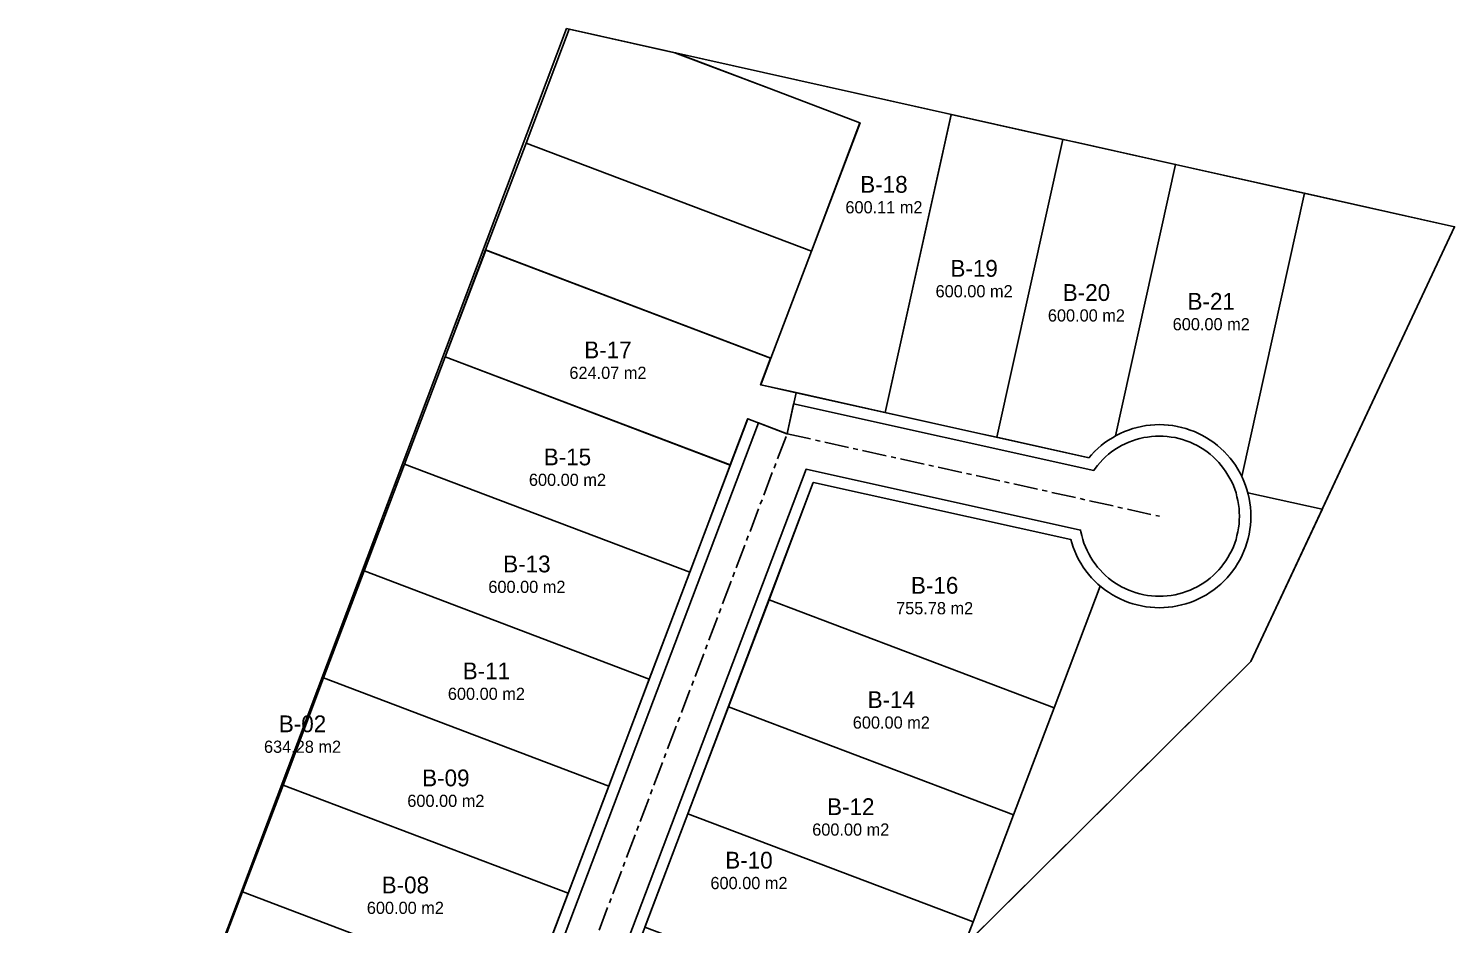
# Model space of a CAD drawing. Header units: metres. Extents: x 357879 to 358234, y 2285120 to 2285465.
# Drawn here: x 358047 to 358234, y 2285347.7 to 2285465.1 of the extents above; entities that cross this region are included whole.
import ezdxf
from ezdxf.enums import TextEntityAlignment as Align

# ---------------------------------------------------------------- set-up
doc = ezdxf.new("R2010")
doc.units = ezdxf.units.M
doc.linetypes.add('CENTER', pattern=[5.08, 3.175, -0.635, 0.635, -0.635])
for name, color, linetype in [('AREA-VERDE', 3, 'Continuous'), ('LOT-LOTES', 2, 'Continuous'), ('LOT-LOTES-IRREG', 30, 'Continuous'), ('LOT-TEXTO', 7, 'Continuous'), ('POLIGONO', 5, 'Continuous'), ('VIAL-ARROYO', 8, 'Continuous'), ('VIAL-BANQUETA', 9, 'Continuous'), ('VIAL-EJE', 1, 'Continuous')]:
    doc.layers.add(name, color=color, linetype=linetype)

msp = doc.modelspace()

# ---------------------------------------------------------------- linework, layer by layer
at = {"layer": 'AREA-VERDE'}
for points in [[(358117.93, 2285465.06), (358131.79, 2285461.97), (358144.45, 2285457.17), (358156.05, 2285452.77), (358149.68, 2285435.96), (358112.27, 2285450.13), (358117.93, 2285465.06)], [(358112.27, 2285450.13), (358149.68, 2285435.96), (358144.36, 2285421.93), (358106.96, 2285436.11), (358112.27, 2285450.13)], [(358234.02, 2285439.15), (358234.02, 2285439.15), (358234.02, 2285439.15), (358234.02, 2285439.15), (358234.02, 2285439.15), (358234.03, 2285439.15), (358234.03, 2285439.15), (358234.03, 2285439.15), (358234.03, 2285439.15), (358234.03, 2285439.15), (358234.03, 2285439.15), (358234.03, 2285439.15), (358234.03, 2285439.15), (358234.03, 2285439.15), (358234.03, 2285439.15), (358234.03, 2285439.15), (358234.03, 2285439.15), (358234.03, 2285439.15), (358234.03, 2285439.15), (358234.03, 2285439.15), (358234.03, 2285439.15), (358234.03, 2285439.15), (358234.03, 2285439.15), (358234.03, 2285439.15), (358234.03, 2285439.15), (358234.03, 2285439.15), (358234.03, 2285439.15), (358234.03, 2285439.15), (358234.03, 2285439.15), (358234.03, 2285439.15), (358234.03, 2285439.15), (358234.03, 2285439.15), (358234.03, 2285439.15), (358234.03, 2285439.15), (358234.03, 2285439.15), (358234.03, 2285439.15), (358234.03, 2285439.15), (358234.03, 2285439.15), (358234.03, 2285439.15), (358234.03, 2285439.15), (358234.03, 2285439.15), (358234.03, 2285439.15), (358234.03, 2285439.15), (358234.03, 2285439.15), (358234.03, 2285439.15), (358234.03, 2285439.15), (358234.03, 2285439.15), (358234.03, 2285439.15), (358234.03, 2285439.15), (358234.03, 2285439.15), (358234.03, 2285439.15), (358234.03, 2285439.15), (358234.03, 2285439.15), (358234.03, 2285439.15), (358234.03, 2285439.15), (358234.03, 2285439.15), (358234.03, 2285439.15), (358234.03, 2285439.14), (358234.03, 2285439.14), (358234.03, 2285439.14), (358234.03, 2285439.14), (358234.03, 2285439.14), (358234.03, 2285439.14), (358234.03, 2285439.14), (358234.03, 2285439.14), (358234.03, 2285439.14), (358234.03, 2285439.14), (358234.03, 2285439.14), (358234.03, 2285439.14), (358234.03, 2285439.14), (358234.03, 2285439.14), (358234.03, 2285439.14), (358234.03, 2285439.14), (358234.03, 2285439.14), (358234.03, 2285439.14), (358234.03, 2285439.14), (358234.03, 2285439.14), (358234.03, 2285439.14), (358216.68, 2285402.12), (358206.93, 2285404.27), (358206.81, 2285404.69), (358206.81, 2285404.69), (358206.81, 2285404.69), (358206.81, 2285404.69), (358206.81, 2285404.69), (358206.81, 2285404.69), (358206.81, 2285404.69), (358206.81, 2285404.69), (358206.63, 2285405.25), (358206.63, 2285405.25), (358206.63, 2285405.25), (358206.63, 2285405.25), (358206.63, 2285405.25), (358206.63, 2285405.25), (358206.63, 2285405.25), (358206.63, 2285405.25), (358206.41, 2285405.8), (358206.41, 2285405.8), (358206.41, 2285405.8), (358206.41, 2285405.8), (358206.41, 2285405.8), (358206.41, 2285405.8), (358206.41, 2285405.8), (358206.41, 2285405.8), (358206.18, 2285406.34), (358206.18, 2285406.34), (358206.18, 2285406.34), (358206.18, 2285406.34), (358206.18, 2285406.34), (358206.18, 2285406.34), (358206.18, 2285406.34), (358206.18, 2285406.34), (358206.14, 2285406.42), (358214.35, 2285443.54), (358234.02, 2285439.15)]]:
    msp.add_lwpolyline(points, close=True, dxfattribs=at)
msp.add_lwpolyline([(358169.7, 2285344.88), (358170.9, 2285348.03), (358176.21, 2285362.06), (358181.53, 2285376.09), (358187.58, 2285392.04), (358187.58, 2285392.04), (358187.58, 2285392.04), (358187.58, 2285392.04), (358187.58, 2285392.04), (358187.58, 2285392.04), (358187.58, 2285392.04), (358187.58, 2285392.04), (358187.58, 2285392.05), (358187.58, 2285392.05), (358187.58, 2285392.05), (358187.58, 2285392.05), (358187.58, 2285392.05), (358187.58, 2285392.05), (358187.58, 2285392.05), (358187.58, 2285392.05), (358187.58, 2285392.05), (358187.58, 2285392.05), (358187.58, 2285392.05), (358187.58, 2285392.05), (358187.58, 2285392.05), (358187.58, 2285392.04), (358187.58, 2285392.04), (358187.58, 2285392.04), (358187.71, 2285391.93), (358187.71, 2285391.93), (358187.71, 2285391.93), (358187.71, 2285391.93), (358187.71, 2285391.93), (358187.71, 2285391.93), (358187.71, 2285391.93), (358187.71, 2285391.93), (358188.18, 2285391.57), (358188.18, 2285391.57), (358188.18, 2285391.57), (358188.18, 2285391.57), (358188.18, 2285391.57), (358188.18, 2285391.57), (358188.18, 2285391.57), (358188.18, 2285391.57), (358188.66, 2285391.23), (358188.66, 2285391.23), (358188.66, 2285391.23), (358188.66, 2285391.23), (358188.66, 2285391.23), (358188.66, 2285391.23), (358188.66, 2285391.23), (358188.66, 2285391.23), (358189.16, 2285390.92), (358189.16, 2285390.92), (358189.16, 2285390.92), (358189.16, 2285390.92), (358189.16, 2285390.92), (358189.16, 2285390.92), (358189.16, 2285390.92), (358189.16, 2285390.92), (358189.67, 2285390.63), (358189.67, 2285390.63), (358189.67, 2285390.63), (358189.67, 2285390.63), (358189.67, 2285390.63), (358189.67, 2285390.63), (358189.67, 2285390.63), (358189.67, 2285390.63), (358190.2, 2285390.36), (358190.2, 2285390.36), (358190.2, 2285390.36), (358190.2, 2285390.36), (358190.2, 2285390.36), (358190.2, 2285390.36), (358190.2, 2285390.36), (358190.2, 2285390.36), (358190.74, 2285390.12), (358190.74, 2285390.12), (358190.74, 2285390.12), (358190.74, 2285390.12), (358190.74, 2285390.12), (358190.74, 2285390.12), (358190.74, 2285390.12), (358190.74, 2285390.12), (358191.28, 2285389.91), (358191.28, 2285389.91), (358191.28, 2285389.91), (358191.28, 2285389.91), (358191.28, 2285389.91), (358191.28, 2285389.91), (358191.28, 2285389.91), (358191.28, 2285389.91), (358191.84, 2285389.73), (358191.84, 2285389.73), (358191.84, 2285389.73), (358191.84, 2285389.73), (358191.84, 2285389.73), (358191.84, 2285389.73), (358191.84, 2285389.73), (358191.84, 2285389.73), (358192.41, 2285389.57), (358192.41, 2285389.57), (358192.41, 2285389.57), (358192.41, 2285389.57), (358192.41, 2285389.57), (358192.41, 2285389.57), (358192.41, 2285389.57), (358192.41, 2285389.57), (358192.99, 2285389.44), (358192.99, 2285389.44), (358192.99, 2285389.44), (358192.99, 2285389.44), (358192.99, 2285389.44), (358192.99, 2285389.44), (358192.99, 2285389.44), (358192.99, 2285389.44), (358193.57, 2285389.34), (358193.57, 2285389.34), (358193.57, 2285389.34), (358193.57, 2285389.34), (358193.57, 2285389.34), (358193.57, 2285389.34), (358193.57, 2285389.34), (358193.57, 2285389.34), (358194.15, 2285389.27), (358194.15, 2285389.27), (358194.15, 2285389.27), (358194.15, 2285389.27), (358194.15, 2285389.27), (358194.15, 2285389.27), (358194.15, 2285389.27), (358194.15, 2285389.27), (358194.74, 2285389.22), (358194.74, 2285389.22), (358194.74, 2285389.22), (358194.74, 2285389.22), (358194.74, 2285389.22), (358194.74, 2285389.22), (358194.74, 2285389.22), (358194.74, 2285389.22), (358195.33, 2285389.21), (358195.33, 2285389.21), (358195.33, 2285389.21), (358195.33, 2285389.21), (358195.33, 2285389.21), (358195.33, 2285389.21), (358195.33, 2285389.21), (358195.33, 2285389.21), (358195.92, 2285389.22), (358195.92, 2285389.22), (358195.92, 2285389.22), (358195.92, 2285389.22), (358195.92, 2285389.22), (358195.92, 2285389.22), (358195.92, 2285389.22), (358195.92, 2285389.22), (358196.5, 2285389.27), (358196.5, 2285389.27), (358196.5, 2285389.27), (358196.5, 2285389.27), (358196.5, 2285389.27), (358196.5, 2285389.27), (358196.5, 2285389.27), (358196.5, 2285389.27), (358197.09, 2285389.34), (358197.09, 2285389.34), (358197.09, 2285389.34), (358197.09, 2285389.34), (358197.09, 2285389.34), (358197.09, 2285389.34), (358197.09, 2285389.34), (358197.09, 2285389.34), (358197.67, 2285389.44), (358197.67, 2285389.44), (358197.67, 2285389.44), (358197.67, 2285389.44), (358197.67, 2285389.44), (358197.67, 2285389.44), (358197.67, 2285389.44), (358197.67, 2285389.44), (358198.24, 2285389.57), (358198.24, 2285389.57), (358198.24, 2285389.57), (358198.24, 2285389.57), (358198.24, 2285389.57), (358198.24, 2285389.57), (358198.24, 2285389.57), (358198.24, 2285389.57), (358198.81, 2285389.73), (358198.81, 2285389.73), (358198.81, 2285389.73), (358198.81, 2285389.73), (358198.81, 2285389.73), (358198.81, 2285389.73), (358198.81, 2285389.73), (358198.81, 2285389.73), (358199.37, 2285389.91), (358199.37, 2285389.91), (358199.37, 2285389.91), (358199.37, 2285389.91), (358199.37, 2285389.91), (358199.37, 2285389.91), (358199.37, 2285389.91), (358199.37, 2285389.91), (358199.92, 2285390.12), (358199.92, 2285390.12), (358199.92, 2285390.12), (358199.92, 2285390.12), (358199.92, 2285390.12), (358199.92, 2285390.12), (358199.92, 2285390.12), (358199.92, 2285390.12), (358200.46, 2285390.36), (358200.46, 2285390.36), (358200.46, 2285390.36), (358200.46, 2285390.36), (358200.46, 2285390.36), (358200.46, 2285390.36), (358200.46, 2285390.36), (358200.46, 2285390.36), (358200.98, 2285390.63), (358200.98, 2285390.63), (358200.98, 2285390.63), (358200.98, 2285390.63), (358200.98, 2285390.63), (358200.98, 2285390.63), (358200.98, 2285390.63), (358200.98, 2285390.63), (358201.5, 2285390.92), (358201.5, 2285390.92), (358201.5, 2285390.92), (358201.5, 2285390.92), (358201.5, 2285390.92), (358201.5, 2285390.92), (358201.5, 2285390.92), (358201.5, 2285390.92), (358201.99, 2285391.23), (358201.99, 2285391.23), (358201.99, 2285391.23), (358201.99, 2285391.23), (358201.99, 2285391.23), (358201.99, 2285391.23), (358201.99, 2285391.23), (358201.99, 2285391.23), (358202.48, 2285391.57), (358202.48, 2285391.57), (358202.48, 2285391.57), (358202.48, 2285391.57), (358202.48, 2285391.57), (358202.48, 2285391.57), (358202.48, 2285391.57), (358202.48, 2285391.57), (358202.94, 2285391.93), (358202.94, 2285391.93), (358202.94, 2285391.93), (358202.94, 2285391.93), (358202.94, 2285391.93), (358202.94, 2285391.93), (358202.94, 2285391.93), (358202.94, 2285391.93), (358203.39, 2285392.32), (358203.39, 2285392.32), (358203.39, 2285392.32), (358203.39, 2285392.32), (358203.39, 2285392.32), (358203.39, 2285392.32), (358203.39, 2285392.32), (358203.39, 2285392.32), (358203.81, 2285392.72), (358203.81, 2285392.72), (358203.81, 2285392.72), (358203.81, 2285392.72), (358203.81, 2285392.72), (358203.81, 2285392.72), (358203.81, 2285392.72), (358203.81, 2285392.72), (358204.22, 2285393.15), (358204.22, 2285393.15), (358204.22, 2285393.15), (358204.22, 2285393.15), (358204.22, 2285393.15), (358204.22, 2285393.15), (358204.22, 2285393.15), (358204.22, 2285393.15), (358204.6, 2285393.6), (358204.6, 2285393.6), (358204.6, 2285393.6), (358204.6, 2285393.6), (358204.6, 2285393.6), (358204.6, 2285393.6), (358204.6, 2285393.6), (358204.6, 2285393.6), (358204.97, 2285394.06), (358204.97, 2285394.06), (358204.97, 2285394.06), (358204.97, 2285394.06), (358204.97, 2285394.06), (358204.97, 2285394.06), (358204.97, 2285394.06), (358204.97, 2285394.06), (358205.3, 2285394.54), (358205.3, 2285394.54), (358205.3, 2285394.54), (358205.3, 2285394.54), (358205.3, 2285394.54), (358205.3, 2285394.54), (358205.3, 2285394.54), (358205.3, 2285394.54), (358205.62, 2285395.04), (358205.62, 2285395.04), (358205.62, 2285395.04), (358205.62, 2285395.04), (358205.62, 2285395.04), (358205.62, 2285395.04), (358205.62, 2285395.04), (358205.62, 2285395.04), (358205.91, 2285395.55), (358205.91, 2285395.55), (358205.91, 2285395.55), (358205.91, 2285395.55), (358205.91, 2285395.55), (358205.91, 2285395.55), (358205.91, 2285395.55), (358205.91, 2285395.55), (358206.18, 2285396.08), (358206.18, 2285396.08), (358206.18, 2285396.08), (358206.18, 2285396.08), (358206.18, 2285396.08), (358206.18, 2285396.08), (358206.18, 2285396.08), (358206.18, 2285396.08), (358206.41, 2285396.62), (358206.41, 2285396.62), (358206.41, 2285396.62), (358206.41, 2285396.62), (358206.41, 2285396.62), (358206.41, 2285396.62), (358206.41, 2285396.62), (358206.41, 2285396.62), (358206.63, 2285397.17), (358206.63, 2285397.17), (358206.63, 2285397.17), (358206.63, 2285397.17), (358206.63, 2285397.17), (358206.63, 2285397.17), (358206.63, 2285397.17), (358206.63, 2285397.17), (358206.81, 2285397.72), (358206.81, 2285397.72), (358206.81, 2285397.72), (358206.81, 2285397.72), (358206.81, 2285397.72), (358206.81, 2285397.72), (358206.81, 2285397.72), (358206.81, 2285397.72), (358206.97, 2285398.29), (358206.97, 2285398.29), (358206.97, 2285398.29), (358206.97, 2285398.29), (358206.97, 2285398.29), (358206.97, 2285398.29), (358206.97, 2285398.29), (358206.97, 2285398.29), (358207.1, 2285398.87), (358207.1, 2285398.87), (358207.1, 2285398.87), (358207.1, 2285398.87), (358207.1, 2285398.87), (358207.1, 2285398.87), (358207.1, 2285398.87), (358207.1, 2285398.87), (358207.2, 2285399.45), (358207.2, 2285399.45), (358207.2, 2285399.45), (358207.2, 2285399.45), (358207.2, 2285399.45), (358207.2, 2285399.45), (358207.2, 2285399.45), (358207.2, 2285399.45), (358207.27, 2285400.03), (358207.27, 2285400.03), (358207.27, 2285400.03), (358207.27, 2285400.03), (358207.27, 2285400.03), (358207.27, 2285400.03), (358207.27, 2285400.03), (358207.27, 2285400.03), (358207.31, 2285400.62), (358207.31, 2285400.62), (358207.31, 2285400.62), (358207.31, 2285400.62), (358207.31, 2285400.62), (358207.31, 2285400.62), (358207.31, 2285400.62), (358207.31, 2285400.62), (358207.33, 2285401.21), (358207.33, 2285401.21), (358207.33, 2285401.21), (358207.33, 2285401.21), (358207.33, 2285401.21), (358207.33, 2285401.21), (358207.33, 2285401.21), (358207.33, 2285401.21), (358207.31, 2285401.8), (358207.31, 2285401.8), (358207.31, 2285401.8), (358207.31, 2285401.8), (358207.31, 2285401.8), (358207.31, 2285401.8), (358207.31, 2285401.8), (358207.31, 2285401.8), (358207.27, 2285402.38), (358207.27, 2285402.38), (358207.27, 2285402.38), (358207.27, 2285402.38), (358207.27, 2285402.38), (358207.27, 2285402.38), (358207.27, 2285402.38), (358207.27, 2285402.38), (358207.2, 2285402.97), (358207.2, 2285402.97), (358207.2, 2285402.97), (358207.2, 2285402.97), (358207.2, 2285402.97), (358207.2, 2285402.97), (358207.2, 2285402.97), (358207.2, 2285402.97), (358207.1, 2285403.55), (358207.1, 2285403.55), (358207.1, 2285403.55), (358207.1, 2285403.55), (358207.1, 2285403.55), (358207.1, 2285403.55), (358207.1, 2285403.55), (358207.1, 2285403.55), (358206.97, 2285404.12), (358206.97, 2285404.12), (358206.97, 2285404.12), (358206.97, 2285404.12), (358206.97, 2285404.12), (358206.97, 2285404.12), (358206.97, 2285404.12), (358206.97, 2285404.12), (358206.93, 2285404.27), (358206.93, 2285404.27), (358206.93, 2285404.27), (358206.93, 2285404.27), (358206.93, 2285404.27), (358206.93, 2285404.27), (358206.93, 2285404.27), (358206.93, 2285404.27), (358206.93, 2285404.27), (358206.93, 2285404.27), (358206.93, 2285404.27), (358206.93, 2285404.27), (358206.93, 2285404.27), (358206.93, 2285404.27), (358206.93, 2285404.27), (358206.93, 2285404.27), (358206.93, 2285404.27), (358206.93, 2285404.27), (358206.93, 2285404.27), (358206.93, 2285404.27), (358206.93, 2285404.27), (358206.93, 2285404.27), (358216.67, 2285402.12), (358216.67, 2285402.12), (358216.68, 2285402.12), (358216.68, 2285402.12), (358216.68, 2285402.12), (358216.68, 2285402.12), (358216.68, 2285402.12), (358216.68, 2285402.12), (358216.68, 2285402.12), (358216.68, 2285402.12), (358216.68, 2285402.11), (358216.68, 2285402.11), (358216.68, 2285402.11), (358216.68, 2285402.11), (358216.68, 2285402.11), (358216.68, 2285402.11), (358216.68, 2285402.11), (358216.68, 2285402.11), (358216.68, 2285402.11), (358207.33, 2285382.17), (358207.33, 2285382.17), (358207.33, 2285382.17), (358207.33, 2285382.17), (358207.33, 2285382.17), (358207.33, 2285382.17), (358207.33, 2285382.17), (358207.33, 2285382.17), (358207.33, 2285382.17), (358207.33, 2285382.17), (358207.33, 2285382.17), (358207.33, 2285382.17), (358207.33, 2285382.17), (358207.33, 2285382.17), (358207.33, 2285382.17), (358207.33, 2285382.17), (358207.33, 2285382.17), (358207.33, 2285382.17), (358207.33, 2285382.17), (358207.33, 2285382.17), (358207.33, 2285382.17), (358207.33, 2285382.17), (358207.33, 2285382.17), (358207.33, 2285382.17), (358207.33, 2285382.17), (358207.33, 2285382.17), (358207.33, 2285382.17), (358207.33, 2285382.17), (358207.33, 2285382.17), (358207.33, 2285382.17), (358207.33, 2285382.17), (358207.33, 2285382.17), (358207.33, 2285382.17), (358207.33, 2285382.17), (358207.33, 2285382.17), (358207.33, 2285382.17), (358207.33, 2285382.17), (358207.33, 2285382.17), (358207.33, 2285382.17), (358207.33, 2285382.17), (358169.71, 2285344.87)], dxfattribs=at)
at = {"layer": 'LOT-LOTES'}
for points in [[(358182.67, 2285450.61), (358174.03, 2285411.56), (358171.51, 2285412.11), (358159.38, 2285414.8), (358168.02, 2285453.85), (358182.67, 2285450.61)], [(358184.39, 2285450.23), (358197.45, 2285447.32), (358189.58, 2285411.74), (358189.16, 2285411.5), (358189.16, 2285411.5), (358189.16, 2285411.5), (358189.16, 2285411.5), (358189.16, 2285411.5), (358189.16, 2285411.5), (358189.16, 2285411.5), (358189.16, 2285411.5), (358188.66, 2285411.19), (358188.66, 2285411.19), (358188.66, 2285411.19), (358188.66, 2285411.19), (358188.66, 2285411.19), (358188.66, 2285411.19), (358188.66, 2285411.19), (358188.66, 2285411.19), (358188.18, 2285410.85), (358188.18, 2285410.85), (358188.18, 2285410.85), (358188.18, 2285410.85), (358188.18, 2285410.85), (358188.18, 2285410.85), (358188.18, 2285410.85), (358188.18, 2285410.85), (358187.71, 2285410.48), (358187.71, 2285410.48), (358187.71, 2285410.48), (358187.71, 2285410.48), (358187.71, 2285410.48), (358187.71, 2285410.48), (358187.71, 2285410.48), (358187.71, 2285410.48), (358187.27, 2285410.1), (358187.27, 2285410.1), (358187.27, 2285410.1), (358187.27, 2285410.1), (358187.27, 2285410.1), (358187.27, 2285410.1), (358187.27, 2285410.1), (358187.27, 2285410.1), (358186.84, 2285409.69), (358186.84, 2285409.69), (358186.84, 2285409.69), (358186.84, 2285409.69), (358186.84, 2285409.69), (358186.84, 2285409.69), (358186.84, 2285409.69), (358186.84, 2285409.69), (358186.44, 2285409.27), (358186.44, 2285409.27), (358186.44, 2285409.27), (358186.44, 2285409.27), (358186.44, 2285409.27), (358186.44, 2285409.27), (358186.44, 2285409.27), (358186.44, 2285409.27), (358186.11, 2285408.89), (358186.11, 2285408.89), (358186.11, 2285408.89), (358186.11, 2285408.89), (358186.11, 2285408.89), (358186.11, 2285408.89), (358186.11, 2285408.89), (358186.11, 2285408.89), (358186.11, 2285408.89), (358186.11, 2285408.89), (358186.11, 2285408.89), (358186.11, 2285408.89), (358186.11, 2285408.89), (358186.11, 2285408.89), (358186.11, 2285408.89), (358186.11, 2285408.89), (358186.11, 2285408.89), (358186.11, 2285408.89), (358186.11, 2285408.89), (358186.11, 2285408.89), (358186.11, 2285408.88), (358186.11, 2285408.88), (358186.1, 2285408.88), (358186.1, 2285408.88), (358186.1, 2285408.88), (358186.1, 2285408.88), (358186.1, 2285408.88), (358186.1, 2285408.88), (358186.1, 2285408.88), (358186.1, 2285408.88), (358186.1, 2285408.88), (358186.1, 2285408.88), (358186.1, 2285408.88), (358186.1, 2285408.88), (358186.1, 2285408.88), (358186.1, 2285408.88), (358186.1, 2285408.88), (358186.1, 2285408.88), (358186.1, 2285408.88), (358186.1, 2285408.88), (358186.1, 2285408.88), (358186.1, 2285408.88), (358186.1, 2285408.88), (358186.1, 2285408.88), (358186.1, 2285408.88), (358186.1, 2285408.88), (358186.1, 2285408.88), (358186.1, 2285408.88), (358186.1, 2285408.88), (358186.1, 2285408.88), (358186.1, 2285408.88), (358186.1, 2285408.88), (358186.1, 2285408.88), (358186.1, 2285408.88), (358186.1, 2285408.88), (358186.1, 2285408.88), (358174.03, 2285411.56), (358182.67, 2285450.61), (358184.39, 2285450.23)], [(358101.64, 2285422.08), (358139.05, 2285407.91), (358133.73, 2285393.88), (358096.33, 2285408.05), (358101.64, 2285422.08)], [(358096.33, 2285408.05), (358133.73, 2285393.88), (358128.42, 2285379.85), (358091.01, 2285394.03), (358096.33, 2285408.05)], [(358091.01, 2285394.03), (358128.42, 2285379.85), (358123.1, 2285365.83), (358085.7, 2285380), (358091.01, 2285394.03)], [(358144.13, 2285390.26), (358181.53, 2285376.09), (358176.21, 2285362.06), (358138.81, 2285376.23), (358144.13, 2285390.26)], [(358085.7, 2285380), (358123.1, 2285365.83), (358117.79, 2285351.8), (358080.38, 2285365.97), (358085.7, 2285380)], [(358138.81, 2285376.23), (358176.21, 2285362.06), (358170.9, 2285348.03), (358133.49, 2285362.21), (358138.81, 2285376.23)], [(358080.38, 2285365.97), (358117.79, 2285351.8), (358112.47, 2285337.77), (358075.07, 2285351.95), (358080.38, 2285365.97)], [(358075.07, 2285351.95), (358112.47, 2285337.77), (358107.16, 2285323.75), (358069.75, 2285337.92), (358075.07, 2285351.95)]]:
    msp.add_lwpolyline(points, close=True, dxfattribs=at)
at = {"layer": 'LOT-LOTES-IRREG'}
msp.add_lwpolyline([(358049.62, 2285284.81), (358117.57, 2285465.13), (358117.57, 2285465.13), (358117.57, 2285465.13), (358117.57, 2285465.13), (358117.57, 2285465.13), (358117.57, 2285465.13), (358117.57, 2285465.13), (358117.57, 2285465.13), (358117.57, 2285465.13), (358117.57, 2285465.13), (358117.57, 2285465.13), (358117.57, 2285465.13), (358117.57, 2285465.13), (358117.57, 2285465.13), (358117.57, 2285465.13), (358117.57, 2285465.13), (358117.57, 2285465.13), (358117.57, 2285465.13), (358117.57, 2285465.13), (358117.57, 2285465.13), (358117.57, 2285465.13), (358117.57, 2285465.13), (358117.57, 2285465.13), (358117.57, 2285465.13), (358117.57, 2285465.13), (358117.57, 2285465.13), (358117.57, 2285465.13), (358117.57, 2285465.13), (358117.57, 2285465.13), (358117.57, 2285465.13), (358117.57, 2285465.13), (358117.57, 2285465.13), (358117.57, 2285465.13), (358117.57, 2285465.13), (358117.57, 2285465.13), (358117.57, 2285465.13), (358117.57, 2285465.13), (358117.57, 2285465.13), (358117.57, 2285465.13), (358117.57, 2285465.13), (358117.57, 2285465.13), (358117.57, 2285465.13), (358117.57, 2285465.13), (358117.57, 2285465.13), (358117.57, 2285465.13), (358117.57, 2285465.13), (358117.57, 2285465.13), (358117.57, 2285465.13), (358117.57, 2285465.13), (358117.57, 2285465.13), (358117.57, 2285465.14), (358117.57, 2285465.14), (358117.57, 2285465.14), (358117.57, 2285465.14), (358117.57, 2285465.14), (358117.57, 2285465.14), (358117.57, 2285465.14), (358117.57, 2285465.14), (358117.57, 2285465.14), (358117.57, 2285465.14), (358117.57, 2285465.14), (358117.57, 2285465.14), (358117.57, 2285465.14), (358117.57, 2285465.14), (358117.57, 2285465.14), (358117.57, 2285465.14), (358117.57, 2285465.14), (358117.57, 2285465.14), (358117.57, 2285465.14), (358117.57, 2285465.14), (358117.57, 2285465.14), (358117.57, 2285465.14), (358117.57, 2285465.14), (358117.57, 2285465.14), (358117.57, 2285465.14), (358117.57, 2285465.14), (358117.57, 2285465.14), (358117.57, 2285465.14), (358117.57, 2285465.14), (358117.57, 2285465.14), (358117.57, 2285465.14), (358117.57, 2285465.14), (358117.57, 2285465.14), (358117.57, 2285465.14), (358117.57, 2285465.14), (358117.58, 2285465.14), (358117.58, 2285465.14), (358117.58, 2285465.14), (358117.58, 2285465.14), (358117.58, 2285465.14), (358117.58, 2285465.14), (358117.58, 2285465.14), (358117.58, 2285465.14), (358117.58, 2285465.14), (358117.58, 2285465.14), (358117.58, 2285465.14), (358117.58, 2285465.14), (358117.58, 2285465.14), (358117.58, 2285465.14), (358117.58, 2285465.14), (358117.58, 2285465.14), (358117.58, 2285465.14), (358117.58, 2285465.14), (358117.58, 2285465.14), (358117.58, 2285465.14), (358117.58, 2285465.14), (358117.58, 2285465.14), (358117.58, 2285465.14), (358117.58, 2285465.14), (358117.58, 2285465.14), (358117.58, 2285465.14), (358117.58, 2285465.14), (358117.58, 2285465.14), (358117.58, 2285465.14), (358117.58, 2285465.14), (358117.58, 2285465.14), (358117.58, 2285465.14), (358117.58, 2285465.14), (358117.58, 2285465.14), (358117.58, 2285465.14), (358117.58, 2285465.14), (358117.92, 2285465.06), (358117.92, 2285465.06), (358117.92, 2285465.06), (358117.93, 2285465.06), (358117.93, 2285465.06), (358117.93, 2285465.06), (358117.93, 2285465.06), (358117.93, 2285465.06), (358117.93, 2285465.06), (358117.93, 2285465.06), (358117.93, 2285465.06), (358117.93, 2285465.06), (358117.93, 2285465.06), (358117.93, 2285465.06), (358117.93, 2285465.06), (358117.93, 2285465.06), (358117.93, 2285465.06), (358117.93, 2285465.05), (358117.93, 2285465.05), (358117.93, 2285465.05), (358117.93, 2285465.05), (358117.93, 2285465.05), (358117.93, 2285465.05), (358117.93, 2285465.05), (358112.27, 2285450.13), (358106.96, 2285436.11), (358101.64, 2285422.08), (358096.33, 2285408.05), (358091.01, 2285394.03), (358085.7, 2285380), (358080.38, 2285365.97), (358075.07, 2285351.95), (358069.75, 2285337.92)], dxfattribs=at)
for points in [[(358131.85, 2285461.95), (358131.85, 2285461.95), (358131.85, 2285461.95), (358131.85, 2285461.95), (358131.85, 2285461.95), (358131.85, 2285461.95), (358131.85, 2285461.95), (358131.85, 2285461.95), (358131.85, 2285461.95), (358131.85, 2285461.95), (358131.85, 2285461.95), (358131.85, 2285461.95), (358131.85, 2285461.95), (358131.85, 2285461.95), (358131.85, 2285461.95), (358131.85, 2285461.95), (358131.85, 2285461.95), (358131.85, 2285461.95), (358131.86, 2285461.95), (358131.86, 2285461.95), (358131.86, 2285461.95), (358131.86, 2285461.95), (358131.86, 2285461.95), (358178.81, 2285451.47), (358178.81, 2285451.47), (358178.81, 2285451.47), (358178.81, 2285451.47), (358178.81, 2285451.47), (358178.81, 2285451.47), (358178.81, 2285451.47), (358178.81, 2285451.47), (358178.81, 2285451.47), (358178.81, 2285451.47), (358178.81, 2285451.47), (358178.81, 2285451.47), (358178.81, 2285451.47), (358178.81, 2285451.47), (358178.81, 2285451.47), (358178.81, 2285451.47), (358178.81, 2285451.47), (358178.81, 2285451.47), (358178.81, 2285451.47), (358178.81, 2285451.47), (358178.81, 2285451.47), (358178.81, 2285451.47), (358178.81, 2285451.47), (358178.81, 2285451.47), (358178.81, 2285451.47), (358178.81, 2285451.47), (358178.81, 2285451.47), (358178.81, 2285451.46), (358178.81, 2285451.46), (358178.81, 2285451.46), (358178.81, 2285451.46), (358178.81, 2285451.46), (358178.81, 2285451.46), (358178.81, 2285451.46), (358168.02, 2285453.85), (358168.02, 2285453.85), (358168.02, 2285453.85), (358168.02, 2285453.85), (358168.02, 2285453.85), (358168.01, 2285453.85), (358168.01, 2285453.85), (358168.01, 2285453.85), (358168.01, 2285453.85), (358168.01, 2285453.85), (358168.01, 2285453.85), (358168, 2285453.84), (358168, 2285453.84), (358168, 2285453.84), (358168, 2285453.84), (358168, 2285453.84), (358168, 2285453.84), (358159.37, 2285414.82), (358147.68, 2285417.41), (358143.06, 2285418.43), (358144.38, 2285421.93), (358149.7, 2285435.95), (358156.07, 2285452.77), (358156.07, 2285452.77), (358156.07, 2285452.77), (358156.07, 2285452.77), (358156.07, 2285452.77), (358156.07, 2285452.77), (358156.07, 2285452.77), (358156.07, 2285452.77), (358156.07, 2285452.77), (358156.07, 2285452.78), (358156.07, 2285452.78), (358156.07, 2285452.78), (358156.07, 2285452.78), (358156.07, 2285452.78), (358156.07, 2285452.79), (358156.06, 2285452.79), (358156.06, 2285452.79), (358156.06, 2285452.79), (358156.06, 2285452.79), (358156.06, 2285452.79), (358156.06, 2285452.79), (358156.06, 2285452.79), (358156.06, 2285452.79), (358144.45, 2285457.19), (358132.54, 2285461.7), (358132.53, 2285461.7), (358132.4, 2285461.73), (358132.4, 2285461.73), (358132.4, 2285461.73), (358131.85, 2285461.94), (358131.85, 2285461.94), (358131.85, 2285461.94), (358131.85, 2285461.94), (358131.85, 2285461.94), (358131.85, 2285461.94), (358131.85, 2285461.94), (358131.85, 2285461.94), (358131.85, 2285461.94), (358131.85, 2285461.94), (358131.85, 2285461.94), (358131.85, 2285461.94), (358131.85, 2285461.94), (358131.85, 2285461.95), (358131.85, 2285461.95), (358131.85, 2285461.95)], [(358214.35, 2285443.54), (358206.14, 2285406.42), (358205.91, 2285406.87), (358205.91, 2285406.87), (358205.91, 2285406.87), (358205.91, 2285406.87), (358205.91, 2285406.87), (358205.91, 2285406.87), (358205.91, 2285406.87), (358205.91, 2285406.87), (358205.62, 2285407.38), (358205.62, 2285407.38), (358205.62, 2285407.38), (358205.62, 2285407.38), (358205.62, 2285407.38), (358205.62, 2285407.38), (358205.62, 2285407.38), (358205.62, 2285407.38), (358205.3, 2285407.88), (358205.3, 2285407.88), (358205.3, 2285407.88), (358205.3, 2285407.88), (358205.3, 2285407.88), (358205.3, 2285407.88), (358205.3, 2285407.88), (358205.3, 2285407.88), (358204.97, 2285408.36), (358204.97, 2285408.36), (358204.97, 2285408.36), (358204.97, 2285408.36), (358204.97, 2285408.36), (358204.97, 2285408.36), (358204.97, 2285408.36), (358204.97, 2285408.36), (358204.6, 2285408.82), (358204.6, 2285408.82), (358204.6, 2285408.82), (358204.6, 2285408.82), (358204.6, 2285408.82), (358204.6, 2285408.82), (358204.6, 2285408.82), (358204.6, 2285408.82), (358204.22, 2285409.27), (358204.22, 2285409.27), (358204.22, 2285409.27), (358204.22, 2285409.27), (358204.22, 2285409.27), (358204.22, 2285409.27), (358204.22, 2285409.27), (358204.22, 2285409.27), (358203.81, 2285409.69), (358203.81, 2285409.69), (358203.81, 2285409.69), (358203.81, 2285409.69), (358203.81, 2285409.69), (358203.81, 2285409.69), (358203.81, 2285409.69), (358203.81, 2285409.69), (358203.39, 2285410.1), (358203.39, 2285410.1), (358203.39, 2285410.1), (358203.39, 2285410.1), (358203.39, 2285410.1), (358203.39, 2285410.1), (358203.39, 2285410.1), (358203.39, 2285410.1), (358202.94, 2285410.48), (358202.94, 2285410.48), (358202.94, 2285410.48), (358202.94, 2285410.48), (358202.94, 2285410.48), (358202.94, 2285410.48), (358202.94, 2285410.48), (358202.94, 2285410.48), (358202.48, 2285410.85), (358202.48, 2285410.85), (358202.48, 2285410.85), (358202.48, 2285410.85), (358202.48, 2285410.85), (358202.48, 2285410.85), (358202.48, 2285410.85), (358202.48, 2285410.85), (358201.99, 2285411.19), (358201.99, 2285411.19), (358201.99, 2285411.19), (358201.99, 2285411.19), (358201.99, 2285411.19), (358201.99, 2285411.19), (358201.99, 2285411.19), (358201.99, 2285411.19), (358201.5, 2285411.5), (358201.5, 2285411.5), (358201.5, 2285411.5), (358201.5, 2285411.5), (358201.5, 2285411.5), (358201.5, 2285411.5), (358201.5, 2285411.5), (358201.5, 2285411.5), (358200.98, 2285411.79), (358200.98, 2285411.79), (358200.98, 2285411.79), (358200.98, 2285411.79), (358200.98, 2285411.79), (358200.98, 2285411.79), (358200.98, 2285411.79), (358200.98, 2285411.79), (358200.46, 2285412.06), (358200.46, 2285412.06), (358200.46, 2285412.06), (358200.46, 2285412.06), (358200.46, 2285412.06), (358200.46, 2285412.06), (358200.46, 2285412.06), (358200.46, 2285412.06), (358199.92, 2285412.3), (358199.92, 2285412.3), (358199.92, 2285412.3), (358199.92, 2285412.3), (358199.92, 2285412.3), (358199.92, 2285412.3), (358199.92, 2285412.3), (358199.92, 2285412.3), (358199.37, 2285412.51), (358199.37, 2285412.51), (358199.37, 2285412.51), (358199.37, 2285412.51), (358199.37, 2285412.51), (358199.37, 2285412.51), (358199.37, 2285412.51), (358199.37, 2285412.51), (358198.81, 2285412.69), (358198.81, 2285412.69), (358198.81, 2285412.69), (358198.81, 2285412.69), (358198.81, 2285412.69), (358198.81, 2285412.69), (358198.81, 2285412.69), (358198.81, 2285412.69), (358198.24, 2285412.85), (358198.24, 2285412.85), (358198.24, 2285412.85), (358198.24, 2285412.85), (358198.24, 2285412.85), (358198.24, 2285412.85), (358198.24, 2285412.85), (358198.24, 2285412.85), (358197.67, 2285412.98), (358197.67, 2285412.98), (358197.67, 2285412.98), (358197.67, 2285412.98), (358197.67, 2285412.98), (358197.67, 2285412.98), (358197.67, 2285412.98), (358197.67, 2285412.98), (358197.09, 2285413.08), (358197.09, 2285413.08), (358197.09, 2285413.08), (358197.09, 2285413.08), (358197.09, 2285413.08), (358197.09, 2285413.08), (358197.09, 2285413.08), (358197.09, 2285413.08), (358196.5, 2285413.15), (358196.5, 2285413.15), (358196.5, 2285413.15), (358196.5, 2285413.15), (358196.5, 2285413.15), (358196.5, 2285413.15), (358196.5, 2285413.15), (358196.5, 2285413.15), (358195.92, 2285413.19), (358195.92, 2285413.19), (358195.92, 2285413.19), (358195.92, 2285413.19), (358195.92, 2285413.19), (358195.92, 2285413.19), (358195.92, 2285413.19), (358195.92, 2285413.19), (358195.33, 2285413.21), (358195.33, 2285413.21), (358195.33, 2285413.21), (358195.33, 2285413.21), (358195.33, 2285413.21), (358195.33, 2285413.21), (358195.33, 2285413.21), (358195.33, 2285413.21), (358194.74, 2285413.19), (358194.74, 2285413.19), (358194.74, 2285413.19), (358194.74, 2285413.19), (358194.74, 2285413.19), (358194.74, 2285413.19), (358194.74, 2285413.19), (358194.74, 2285413.19), (358194.15, 2285413.15), (358194.15, 2285413.15), (358194.15, 2285413.15), (358194.15, 2285413.15), (358194.15, 2285413.15), (358194.15, 2285413.15), (358194.15, 2285413.15), (358194.15, 2285413.15), (358193.57, 2285413.08), (358193.57, 2285413.08), (358193.57, 2285413.08), (358193.57, 2285413.08), (358193.57, 2285413.08), (358193.57, 2285413.08), (358193.57, 2285413.08), (358193.57, 2285413.08), (358192.99, 2285412.98), (358192.99, 2285412.98), (358192.99, 2285412.98), (358192.99, 2285412.98), (358192.99, 2285412.98), (358192.99, 2285412.98), (358192.99, 2285412.98), (358192.99, 2285412.98), (358192.41, 2285412.85), (358192.41, 2285412.85), (358192.41, 2285412.85), (358192.41, 2285412.85), (358192.41, 2285412.85), (358192.41, 2285412.85), (358192.41, 2285412.85), (358192.41, 2285412.85), (358191.84, 2285412.69), (358191.84, 2285412.69), (358191.84, 2285412.69), (358191.84, 2285412.69), (358191.84, 2285412.69), (358191.84, 2285412.69), (358191.84, 2285412.69), (358191.84, 2285412.69), (358191.28, 2285412.51), (358191.28, 2285412.51), (358191.28, 2285412.51), (358191.28, 2285412.51), (358191.28, 2285412.51), (358191.28, 2285412.51), (358191.28, 2285412.51), (358191.28, 2285412.51), (358190.74, 2285412.3), (358190.74, 2285412.3), (358190.74, 2285412.3), (358190.74, 2285412.3), (358190.74, 2285412.3), (358190.74, 2285412.3), (358190.74, 2285412.3), (358190.74, 2285412.3), (358190.2, 2285412.06), (358190.2, 2285412.06), (358190.2, 2285412.06), (358190.2, 2285412.06), (358190.2, 2285412.06), (358190.2, 2285412.06), (358190.2, 2285412.06), (358190.2, 2285412.06), (358189.67, 2285411.79), (358189.67, 2285411.79), (358189.67, 2285411.79), (358189.67, 2285411.79), (358189.67, 2285411.79), (358189.67, 2285411.79), (358189.67, 2285411.79), (358189.67, 2285411.79), (358189.58, 2285411.74), (358197.45, 2285447.32), (358214.35, 2285443.54)], [(358141.35, 2285413.96), (358141.35, 2285413.96), (358141.35, 2285413.96), (358141.35, 2285413.97), (358141.34, 2285413.97), (358141.34, 2285413.97), (358141.34, 2285413.97), (358141.34, 2285413.97), (358141.34, 2285413.97), (358141.33, 2285413.97), (358141.33, 2285413.97), (358141.33, 2285413.97), (358141.33, 2285413.96), (358141.33, 2285413.96), (358141.32, 2285413.96), (358141.32, 2285413.96), (358141.32, 2285413.96), (358141.32, 2285413.96), (358141.32, 2285413.96), (358141.32, 2285413.95), (358139.04, 2285407.93), (358101.67, 2285422.09), (358106.97, 2285436.08), (358144.34, 2285421.92), (358143.02, 2285418.44), (358143.02, 2285418.44), (358143.02, 2285418.44), (358143.02, 2285418.43), (358143.02, 2285418.43), (358143.02, 2285418.43), (358143.02, 2285418.43), (358143.02, 2285418.43), (358143.02, 2285418.43), (358143.02, 2285418.42), (358143.02, 2285418.42), (358143.02, 2285418.42), (358143.02, 2285418.42), (358143.03, 2285418.42), (358143.03, 2285418.42), (358143.03, 2285418.42), (358143.03, 2285418.41), (358143.03, 2285418.41), (358143.03, 2285418.41), (358143.03, 2285418.41), (358143.04, 2285418.41), (358147.67, 2285417.39), (358147.67, 2285417.39), (358147.67, 2285417.39), (358147.67, 2285417.39), (358147.67, 2285417.39), (358147.67, 2285417.39), (358147.67, 2285417.39), (358147.67, 2285417.39), (358147.67, 2285417.39), (358147.67, 2285417.39), (358147.68, 2285417.38), (358147.68, 2285417.38), (358147.68, 2285417.38), (358147.68, 2285417.38), (358147.68, 2285417.38), (358147.68, 2285417.38), (358147.68, 2285417.38), (358147.68, 2285417.38), (358146.49, 2285412.03), (358146.49, 2285412.03), (358146.49, 2285412.03), (358146.49, 2285412.03), (358146.49, 2285412.03), (358146.49, 2285412.03), (358146.49, 2285412.03), (358146.49, 2285412.03), (358146.49, 2285412.03), (358146.49, 2285412.03), (358146.49, 2285412.03), (358146.49, 2285412.03), (358146.49, 2285412.03), (358146.49, 2285412.03), (358146.49, 2285412.03), (358146.49, 2285412.03), (358146.49, 2285412.03), (358146.49, 2285412.03), (358146.49, 2285412.03), (358146.49, 2285412.03), (358146.49, 2285412.03), (358146.49, 2285412.03), (358146.49, 2285412.03), (358146.49, 2285412.03), (358146.49, 2285412.03), (358146.49, 2285412.03), (358146.49, 2285412.02), (358146.49, 2285412.02), (358146.49, 2285412.02), (358146.49, 2285412.02), (358146.49, 2285412.02), (358146.49, 2285412.02), (358146.49, 2285412.02), (358146.49, 2285412.02), (358146.49, 2285412.02), (358146.49, 2285412.02), (358146.49, 2285412.02), (358146.49, 2285412.02), (358146.49, 2285412.02), (358146.49, 2285412.02), (358146.49, 2285412.02), (358146.49, 2285412.02), (358146.49, 2285412.02), (358146.49, 2285412.02), (358146.49, 2285412.02), (358146.49, 2285412.02), (358146.49, 2285412.02), (358146.49, 2285412.02), (358146.49, 2285412.02), (358146.49, 2285412.02), (358146.49, 2285412.02), (358146.49, 2285412.02), (358146.49, 2285412.02), (358146.49, 2285412.02), (358146.49, 2285412.02), (358146.49, 2285412.02), (358146.49, 2285412.02), (358146.49, 2285412.02), (358146.49, 2285412.02), (358146.49, 2285412.02), (358146.49, 2285412.02), (358146.49, 2285412.02), (358146.49, 2285412.02), (358146.49, 2285412.02), (358146.49, 2285412.02), (358146.49, 2285412.02), (358146.49, 2285412.02), (358146.49, 2285412.02), (358146.49, 2285412.02), (358146.49, 2285412.02), (358146.49, 2285412.02), (358146.49, 2285412.02), (358146.49, 2285412.02), (358146.49, 2285412.02), (358146.49, 2285412.02), (358146.49, 2285412.02), (358146.49, 2285412.02), (358146.48, 2285412.02), (358146.48, 2285412.02), (358146.48, 2285412.02), (358146.48, 2285412.02), (358146.48, 2285412.02), (358146.48, 2285412.02), (358146.48, 2285412.02), (358146.48, 2285412.02), (358146.48, 2285412.02), (358146.48, 2285412.02), (358146.48, 2285412.02), (358146.48, 2285412.02), (358146.48, 2285412.02), (358146.48, 2285412.02), (358146.48, 2285412.02), (358146.48, 2285412.02), (358146.48, 2285412.02), (358146.48, 2285412.02), (358146.48, 2285412.02), (358146.48, 2285412.02), (358146.48, 2285412.02), (358146.48, 2285412.02), (358146.48, 2285412.02), (358146.48, 2285412.02), (358146.48, 2285412.02), (358146.48, 2285412.02), (358146.48, 2285412.02), (358146.48, 2285412.02), (358146.48, 2285412.02), (358146.48, 2285412.02), (358146.48, 2285412.02), (358146.48, 2285412.02), (358146.48, 2285412.02), (358146.48, 2285412.02), (358146.48, 2285412.02), (358146.48, 2285412.02), (358146.48, 2285412.02), (358146.48, 2285412.02), (358146.48, 2285412.02), (358146.48, 2285412.02), (358146.48, 2285412.02), (358146.48, 2285412.02), (358146.48, 2285412.02), (358146.48, 2285412.02), (358146.48, 2285412.02), (358146.48, 2285412.02), (358146.48, 2285412.02), (358146.48, 2285412.02), (358146.48, 2285412.02), (358146.48, 2285412.02), (358146.48, 2285412.02), (358146.48, 2285412.02), (358146.48, 2285412.02), (358146.48, 2285412.02), (358146.48, 2285412.02), (358146.48, 2285412.02), (358146.48, 2285412.02), (358146.48, 2285412.02), (358146.48, 2285412.02), (358146.48, 2285412.02), (358146.48, 2285412.02), (358146.48, 2285412.02), (358146.48, 2285412.02), (358146.48, 2285412.02), (358146.48, 2285412.02), (358141.35, 2285413.96), (358141.35, 2285413.96), (358141.35, 2285413.96), (358141.35, 2285413.96), (358141.35, 2285413.96), (358141.35, 2285413.96)], [(358149.94, 2285405.61), (358149.94, 2285405.61), (358149.94, 2285405.61), (358149.94, 2285405.61), (358149.94, 2285405.61), (358149.94, 2285405.61), (358149.94, 2285405.61), (358149.94, 2285405.61), (358149.94, 2285405.61), (358149.94, 2285405.61), (358149.94, 2285405.61), (358149.94, 2285405.61), (358149.94, 2285405.61), (358149.94, 2285405.61), (358149.95, 2285405.61), (358149.95, 2285405.61), (358149.95, 2285405.61), (358149.95, 2285405.62), (358149.95, 2285405.62), (358149.95, 2285405.62), (358149.95, 2285405.62), (358149.95, 2285405.62), (358149.95, 2285405.62), (358149.95, 2285405.62), (358149.95, 2285405.62), (358149.95, 2285405.62), (358149.95, 2285405.62), (358149.95, 2285405.62), (358149.95, 2285405.62), (358149.95, 2285405.62), (358149.95, 2285405.62), (358149.95, 2285405.62), (358149.95, 2285405.62), (358149.95, 2285405.62), (358149.95, 2285405.62), (358149.95, 2285405.62), (358149.95, 2285405.62), (358149.95, 2285405.62), (358183.72, 2285398.14), (358183.72, 2285398.14), (358183.72, 2285398.14), (358183.72, 2285398.14), (358183.72, 2285398.14), (358183.72, 2285398.14), (358183.72, 2285398.14), (358183.72, 2285398.14), (358183.72, 2285398.14), (358183.72, 2285398.14), (358183.72, 2285398.14), (358183.73, 2285398.14), (358183.73, 2285398.14), (358183.73, 2285398.14), (358183.73, 2285398.14), (358183.73, 2285398.14), (358183.73, 2285398.14), (358183.73, 2285398.14), (358183.73, 2285398.14), (358183.73, 2285398.14), (358183.73, 2285398.14), (358183.73, 2285398.14), (358183.73, 2285398.14), (358183.73, 2285398.14), (358183.73, 2285398.14), (358183.73, 2285398.14), (358183.73, 2285398.14), (358183.73, 2285398.14), (358183.73, 2285398.14), (358183.73, 2285398.14), (358183.73, 2285398.14), (358183.73, 2285398.14), (358183.84, 2285397.72), (358183.84, 2285397.72), (358183.84, 2285397.72), (358183.84, 2285397.72), (358183.84, 2285397.72), (358183.84, 2285397.72), (358183.84, 2285397.72), (358183.84, 2285397.72), (358184.03, 2285397.17), (358184.03, 2285397.17), (358184.03, 2285397.17), (358184.03, 2285397.17), (358184.03, 2285397.17), (358184.03, 2285397.17), (358184.03, 2285397.17), (358184.03, 2285397.17), (358184.24, 2285396.62), (358184.24, 2285396.62), (358184.24, 2285396.62), (358184.24, 2285396.62), (358184.24, 2285396.62), (358184.24, 2285396.62), (358184.24, 2285396.62), (358184.24, 2285396.62), (358184.48, 2285396.08), (358184.48, 2285396.08), (358184.48, 2285396.08), (358184.48, 2285396.08), (358184.48, 2285396.08), (358184.48, 2285396.08), (358184.48, 2285396.08), (358184.48, 2285396.08), (358184.74, 2285395.55), (358184.74, 2285395.55), (358184.74, 2285395.55), (358184.74, 2285395.55), (358184.74, 2285395.55), (358184.74, 2285395.55), (358184.74, 2285395.55), (358184.74, 2285395.55), (358185.03, 2285395.04), (358185.03, 2285395.04), (358185.03, 2285395.04), (358185.03, 2285395.04), (358185.03, 2285395.04), (358185.03, 2285395.04), (358185.03, 2285395.04), (358185.03, 2285395.04), (358185.35, 2285394.54), (358185.35, 2285394.54), (358185.35, 2285394.54), (358185.35, 2285394.54), (358185.35, 2285394.54), (358185.35, 2285394.54), (358185.35, 2285394.54), (358185.35, 2285394.54), (358185.69, 2285394.06), (358185.69, 2285394.06), (358185.69, 2285394.06), (358185.69, 2285394.06), (358185.69, 2285394.06), (358185.69, 2285394.06), (358185.69, 2285394.06), (358185.69, 2285394.06), (358186.05, 2285393.6), (358186.05, 2285393.6), (358186.05, 2285393.6), (358186.05, 2285393.6), (358186.05, 2285393.6), (358186.05, 2285393.6), (358186.05, 2285393.6), (358186.05, 2285393.6), (358186.44, 2285393.15), (358186.44, 2285393.15), (358186.44, 2285393.15), (358186.44, 2285393.15), (358186.44, 2285393.15), (358186.44, 2285393.15), (358186.44, 2285393.15), (358186.44, 2285393.15), (358186.84, 2285392.72), (358186.84, 2285392.72), (358186.84, 2285392.72), (358186.84, 2285392.72), (358186.84, 2285392.72), (358186.84, 2285392.72), (358186.84, 2285392.72), (358186.84, 2285392.72), (358187.27, 2285392.32), (358187.27, 2285392.32), (358187.27, 2285392.32), (358187.27, 2285392.32), (358187.27, 2285392.32), (358187.27, 2285392.32), (358187.27, 2285392.32), (358187.27, 2285392.32), (358187.58, 2285392.05), (358181.53, 2285376.09), (358144.13, 2285390.26), (358149.94, 2285405.61)], [(358159.95, 2285335.19), (358127.86, 2285347.35), (358133.49, 2285362.21), (358170.9, 2285348.03), (358169.7, 2285344.86), (358159.95, 2285335.19)]]:
    msp.add_lwpolyline(points, close=True, dxfattribs=at)
at = {"layer": 'POLIGONO'}
msp.add_lwpolyline([(358047, 2285277.87), (358117.57, 2285465.14), (358234.04, 2285439.15), (358207.33, 2285382.17), (358137.84, 2285313.27), (358090.15, 2285273.1), (358086.58, 2285270.95), (358082.52, 2285270.24), (358079.54, 2285270.6), (358047, 2285277.87)], close=True, dxfattribs=at)
at = {"layer": 'VIAL-ARROYO'}
msp.add_lwpolyline([(358093.25, 2285282.81), (358142.75, 2285413.43), (358146.49, 2285412.02), (358146.49, 2285412.02), (358147.35, 2285415.92), (358186.72, 2285407.21), (358186.89, 2285407.46), (358187.21, 2285407.87), (358187.55, 2285408.26), (358187.9, 2285408.63), (358188.28, 2285408.99), (358188.67, 2285409.33), (358189.07, 2285409.64), (358189.49, 2285409.94), (358189.93, 2285410.21), (358190.38, 2285410.47), (358190.84, 2285410.7), (358191.31, 2285410.91), (358191.79, 2285411.09), (358192.28, 2285411.26), (358192.78, 2285411.39), (358193.28, 2285411.51), (358193.79, 2285411.59), (358194.3, 2285411.66), (358194.81, 2285411.7), (358195.33, 2285411.71), (358195.84, 2285411.7), (358196.36, 2285411.66), (358196.87, 2285411.59), (358197.38, 2285411.51), (358197.88, 2285411.39), (358198.38, 2285411.26), (358198.86, 2285411.09), (358199.35, 2285410.91), (358199.82, 2285410.7), (358200.28, 2285410.47), (358200.73, 2285410.21), (358201.16, 2285409.94), (358201.58, 2285409.64), (358201.99, 2285409.33), (358202.38, 2285408.99), (358202.75, 2285408.63), (358203.11, 2285408.26), (358203.44, 2285407.87), (358203.76, 2285407.46), (358204.06, 2285407.04), (358204.33, 2285406.61), (358204.59, 2285406.16), (358204.82, 2285405.7), (358205.03, 2285405.23), (358205.21, 2285404.75), (358205.38, 2285404.26), (358205.51, 2285403.76), (358205.63, 2285403.26), (358205.71, 2285402.75), (358205.78, 2285402.24), (358205.81, 2285401.72), (358205.83, 2285401.21), (358205.81, 2285400.69), (358205.78, 2285400.18), (358205.71, 2285399.67), (358205.63, 2285399.16), (358205.51, 2285398.66), (358205.38, 2285398.16), (358205.21, 2285397.67), (358205.03, 2285397.19), (358204.82, 2285396.72), (358204.59, 2285396.26), (358204.33, 2285395.81), (358204.06, 2285395.38), (358203.76, 2285394.95), (358203.44, 2285394.55), (358203.11, 2285394.16), (358202.75, 2285393.78), (358202.38, 2285393.43), (358201.99, 2285393.09), (358201.58, 2285392.77), (358201.16, 2285392.48), (358200.73, 2285392.2), (358200.28, 2285391.95), (358199.82, 2285391.72), (358199.35, 2285391.51), (358198.86, 2285391.32), (358198.38, 2285391.16), (358197.88, 2285391.02), (358197.38, 2285390.91), (358196.87, 2285390.82), (358196.36, 2285390.76), (358195.84, 2285390.72), (358195.33, 2285390.71), (358194.81, 2285390.72), (358194.3, 2285390.76), (358193.79, 2285390.82), (358193.28, 2285390.91), (358192.78, 2285391.02), (358192.28, 2285391.16), (358191.79, 2285391.32), (358191.31, 2285391.51), (358190.84, 2285391.72), (358190.38, 2285391.95), (358189.93, 2285392.2), (358189.49, 2285392.48), (358189.07, 2285392.77), (358188.67, 2285393.09), (358188.28, 2285393.43), (358187.9, 2285393.78), (358187.55, 2285394.16), (358187.21, 2285394.55), (358186.89, 2285394.95), (358186.6, 2285395.38), (358186.32, 2285395.81), (358186.07, 2285396.26), (358185.84, 2285396.72), (358185.63, 2285397.19), (358185.44, 2285397.67), (358185.28, 2285398.16), (358185.14, 2285398.66), (358185.03, 2285399.16), (358184.99, 2285399.4), (358149, 2285407.36), (358101.86, 2285282.96)], dxfattribs=at)
at = {"layer": 'VIAL-BANQUETA'}
msp.add_lwpolyline([(358091.98, 2285283.69), (358141.34, 2285413.96), (358141.34, 2285413.97), (358141.35, 2285413.97), (358146.48, 2285412.02), (358146.48, 2285412.02), (358146.48, 2285412.02), (358146.48, 2285412.02), (358146.48, 2285412.02), (358146.48, 2285412.02), (358146.48, 2285412.02), (358146.48, 2285412.02), (358146.49, 2285412.02), (358146.49, 2285412.02), (358146.49, 2285412.02), (358146.49, 2285412.02), (358146.49, 2285412.02), (358146.49, 2285412.02), (358146.49, 2285412.02), (358146.49, 2285412.03), (358146.49, 2285412.03), (358146.49, 2285412.03), (358147.68, 2285417.39), (358147.68, 2285417.39), (358147.68, 2285417.39), (358186.1, 2285408.88), (358186.1, 2285408.88), (358186.1, 2285408.88), (358186.1, 2285408.88), (358186.1, 2285408.88), (358186.1, 2285408.88), (358186.1, 2285408.88), (358186.11, 2285408.88), (358186.11, 2285408.89), (358186.11, 2285408.89), (358186.11, 2285408.89), (358186.11, 2285408.89), (358186.44, 2285409.27), (358186.44, 2285409.27), (358186.84, 2285409.69), (358186.84, 2285409.69), (358187.27, 2285410.1), (358187.27, 2285410.1), (358187.71, 2285410.48), (358187.71, 2285410.48), (358188.18, 2285410.85), (358188.18, 2285410.85), (358188.66, 2285411.19), (358188.66, 2285411.19), (358189.16, 2285411.5), (358189.16, 2285411.5), (358189.67, 2285411.79), (358189.67, 2285411.79), (358190.2, 2285412.06), (358190.2, 2285412.06), (358190.74, 2285412.3), (358190.74, 2285412.3), (358191.28, 2285412.51), (358191.28, 2285412.51), (358191.84, 2285412.69), (358191.84, 2285412.69), (358192.41, 2285412.85), (358192.41, 2285412.85), (358192.99, 2285412.98), (358192.99, 2285412.98), (358193.57, 2285413.08), (358193.57, 2285413.08), (358194.15, 2285413.15), (358194.15, 2285413.15), (358194.74, 2285413.19), (358194.74, 2285413.19), (358195.33, 2285413.21), (358195.33, 2285413.21), (358195.92, 2285413.19), (358195.92, 2285413.19), (358196.5, 2285413.15), (358196.5, 2285413.15), (358197.09, 2285413.08), (358197.09, 2285413.08), (358197.67, 2285412.98), (358197.67, 2285412.98), (358198.24, 2285412.85), (358198.24, 2285412.85), (358198.81, 2285412.69), (358198.81, 2285412.69), (358199.37, 2285412.51), (358199.37, 2285412.51), (358199.92, 2285412.3), (358199.92, 2285412.3), (358200.46, 2285412.06), (358200.46, 2285412.06), (358200.98, 2285411.79), (358200.98, 2285411.79), (358201.5, 2285411.5), (358201.5, 2285411.5), (358201.99, 2285411.19), (358201.99, 2285411.19), (358202.48, 2285410.85), (358202.48, 2285410.85), (358202.94, 2285410.48), (358202.94, 2285410.48), (358203.39, 2285410.1), (358203.39, 2285410.1), (358203.81, 2285409.69), (358203.81, 2285409.69), (358204.22, 2285409.27), (358204.22, 2285409.27), (358204.6, 2285408.82), (358204.6, 2285408.82), (358204.97, 2285408.36), (358204.97, 2285408.36), (358205.3, 2285407.88), (358205.3, 2285407.88), (358205.62, 2285407.38), (358205.62, 2285407.38), (358205.91, 2285406.87), (358205.91, 2285406.87), (358206.18, 2285406.34), (358206.18, 2285406.34), (358206.41, 2285405.8), (358206.41, 2285405.8), (358206.63, 2285405.25), (358206.63, 2285405.25), (358206.81, 2285404.69), (358206.81, 2285404.69), (358206.97, 2285404.12), (358206.97, 2285404.12), (358207.1, 2285403.55), (358207.1, 2285403.55), (358207.2, 2285402.97), (358207.2, 2285402.97), (358207.27, 2285402.38), (358207.27, 2285402.38), (358207.31, 2285401.8), (358207.31, 2285401.8), (358207.33, 2285401.21), (358207.33, 2285401.21), (358207.31, 2285400.62), (358207.31, 2285400.62), (358207.27, 2285400.03), (358207.27, 2285400.03), (358207.2, 2285399.45), (358207.2, 2285399.45), (358207.1, 2285398.87), (358207.1, 2285398.87), (358206.97, 2285398.29), (358206.97, 2285398.29), (358206.81, 2285397.72), (358206.81, 2285397.72), (358206.63, 2285397.17), (358206.63, 2285397.17), (358206.41, 2285396.62), (358206.41, 2285396.62), (358206.18, 2285396.08), (358206.18, 2285396.08), (358205.91, 2285395.55), (358205.91, 2285395.55), (358205.62, 2285395.04), (358205.62, 2285395.04), (358205.3, 2285394.54), (358205.3, 2285394.54), (358204.97, 2285394.06), (358204.97, 2285394.06), (358204.6, 2285393.6), (358204.6, 2285393.6), (358204.22, 2285393.15), (358204.22, 2285393.15), (358203.81, 2285392.72), (358203.81, 2285392.72), (358203.39, 2285392.32), (358203.39, 2285392.32), (358202.94, 2285391.93), (358202.94, 2285391.93), (358202.48, 2285391.57), (358202.48, 2285391.57), (358201.99, 2285391.23), (358201.99, 2285391.23), (358201.5, 2285390.92), (358201.5, 2285390.92), (358200.98, 2285390.63), (358200.98, 2285390.63), (358200.46, 2285390.36), (358200.46, 2285390.36), (358199.92, 2285390.12), (358199.92, 2285390.12), (358199.37, 2285389.91), (358199.37, 2285389.91), (358198.81, 2285389.73), (358198.81, 2285389.73), (358198.24, 2285389.57), (358198.24, 2285389.57), (358197.67, 2285389.44), (358197.67, 2285389.44), (358197.09, 2285389.34), (358197.09, 2285389.34), (358196.5, 2285389.27), (358196.5, 2285389.27), (358195.92, 2285389.22), (358195.92, 2285389.22), (358195.33, 2285389.21), (358195.33, 2285389.21), (358194.74, 2285389.22), (358194.74, 2285389.22), (358194.15, 2285389.27), (358194.15, 2285389.27), (358193.57, 2285389.34), (358193.57, 2285389.34), (358192.99, 2285389.44), (358192.99, 2285389.44), (358192.41, 2285389.57), (358192.41, 2285389.57), (358191.84, 2285389.73), (358191.84, 2285389.73), (358191.28, 2285389.91), (358191.28, 2285389.91), (358190.74, 2285390.12), (358190.74, 2285390.12), (358190.2, 2285390.36), (358190.2, 2285390.36), (358189.67, 2285390.63), (358189.67, 2285390.63), (358189.16, 2285390.92), (358189.16, 2285390.92), (358188.66, 2285391.23), (358188.66, 2285391.23), (358188.18, 2285391.57), (358188.18, 2285391.57), (358187.71, 2285391.93), (358187.71, 2285391.93), (358187.27, 2285392.32), (358187.27, 2285392.32), (358186.84, 2285392.72), (358186.84, 2285392.72), (358186.44, 2285393.15), (358186.44, 2285393.15), (358186.05, 2285393.6), (358186.05, 2285393.6), (358185.69, 2285394.06), (358185.69, 2285394.06), (358185.35, 2285394.54), (358185.35, 2285394.54), (358185.03, 2285395.04), (358185.03, 2285395.04), (358184.74, 2285395.55), (358184.74, 2285395.55), (358184.48, 2285396.08), (358184.48, 2285396.08), (358184.24, 2285396.62), (358184.24, 2285396.62), (358184.03, 2285397.17), (358184.03, 2285397.17), (358183.84, 2285397.72), (358183.84, 2285397.72), (358183.73, 2285398.14), (358183.73, 2285398.14), (358183.73, 2285398.14), (358183.73, 2285398.14), (358183.73, 2285398.14), (358183.73, 2285398.14), (358183.73, 2285398.14), (358183.73, 2285398.14), (358183.73, 2285398.14), (358183.72, 2285398.14), (358183.72, 2285398.14), (358183.72, 2285398.14), (358149.95, 2285405.62), (358149.95, 2285405.62), (358149.95, 2285405.62), (358149.95, 2285405.62), (358149.95, 2285405.62), (358149.95, 2285405.62), (358149.95, 2285405.62), (358149.95, 2285405.62), (358149.95, 2285405.62), (358149.95, 2285405.61), (358149.94, 2285405.61), (358149.94, 2285405.61), (358149.94, 2285405.61), (358149.94, 2285405.61), (358149.94, 2285405.61), (358149.94, 2285405.61), (358104.22, 2285284.95)], dxfattribs=at)
at = {"layer": 'VIAL-EJE', "linetype": 'CENTER'}
for points in [[(358085.24, 2285270.57), (358096.63, 2285280.45), (358146.49, 2285412.02)], [(358146.49, 2285412.02), (358195.33, 2285401.21)]]:
    msp.add_lwpolyline(points, dxfattribs=at)

# ---------------------------------------------------------------- texts
at = {"layer": 'LOT-TEXTO'}
for s, height, p in [('B-18', 2.2, (358159.2, 2285444.71)), ('600.11 m2', 1.6, (358159.2, 2285441.71)), ('B-19', 2.2, (358171.03, 2285433.7)), ('600.00 m2', 1.6, (358171.03, 2285430.7)), ('B-20', 2.2, (358185.76, 2285430.53)), ('B-21', 2.2, (358202.13, 2285429.38)), ('600.00 m2', 1.6, (358185.76, 2285427.53)), ('600.00 m2', 1.6, (358202.13, 2285426.38)), ('B-17', 2.2, (358123, 2285423.01)), ('624.07 m2', 1.6, (358123, 2285420.01)), ('B-15', 2.2, (358117.69, 2285408.98)), ('600.00 m2', 1.6, (358117.69, 2285405.98)), ('B-13', 2.2, (358112.37, 2285394.95)), ('600.00 m2', 1.6, (358112.37, 2285391.95)), ('B-16', 2.2, (358165.85, 2285392.15)), ('755.78 m2', 1.6, (358165.85, 2285389.15)), ('B-11', 2.2, (358107.06, 2285380.93)), ('600.00 m2', 1.6, (358107.06, 2285377.93)), ('B-14', 2.2, (358160.17, 2285377.16)), ('B-02', 2.2, (358082.94, 2285373.99)), ('600.00 m2', 1.6, (358160.17, 2285374.16)), ('634.28 m2', 1.6, (358082.94, 2285370.99)), ('B-09', 2.2, (358101.74, 2285366.9)), ('600.00 m2', 1.6, (358101.74, 2285363.9)), ('B-12', 2.2, (358154.85, 2285363.13)), ('600.00 m2', 1.6, (358154.85, 2285360.13)), ('B-10', 2.2, (358141.5, 2285356.12)), ('B-08', 2.2, (358096.43, 2285352.87)), ('600.00 m2', 1.6, (358141.5, 2285353.12)), ('600.00 m2', 1.6, (358096.43, 2285349.87))]:
    msp.add_text(s, height=height, dxfattribs=at).set_placement(p, align=Align.MIDDLE_CENTER)

doc.saveas('drawing.dxf')
